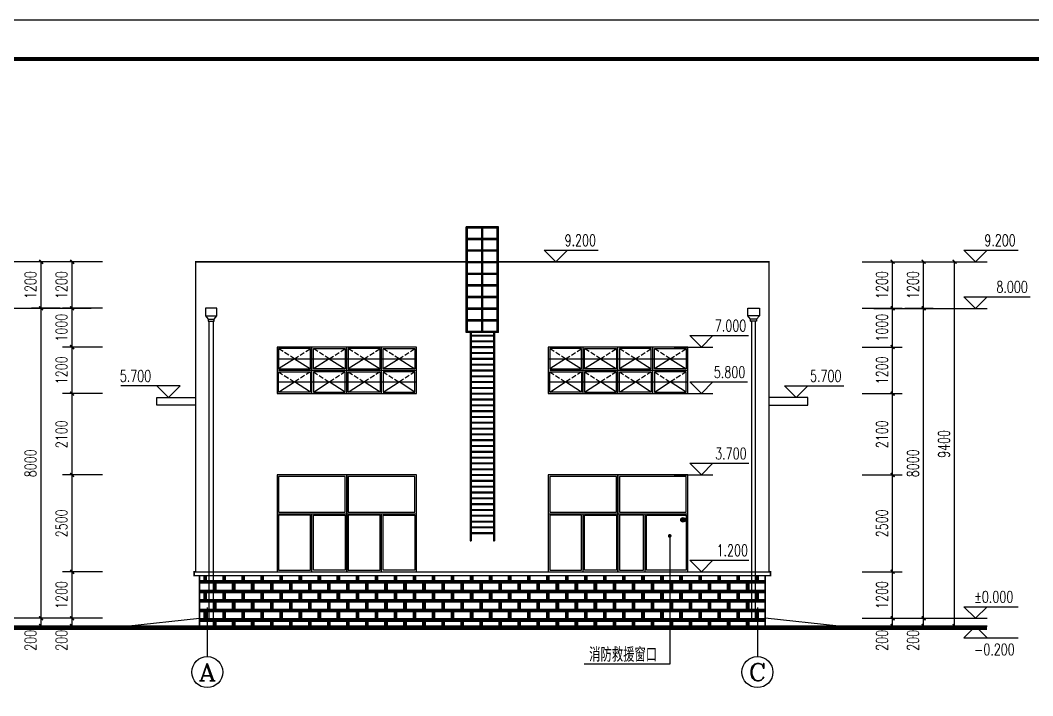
# Model space of a CAD drawing. Extents: x 4678611 to 4812712, y -485691 to -238224.
# Drawn here: x 4721883 to 4748018, y -443725 to -426291 of the extents above; entities that cross this region are included whole.
import ezdxf
from ezdxf.enums import TextEntityAlignment as Align

# ---------------------------------------------------------------- set-up
doc = ezdxf.new("R2010")
doc.units = 0
doc.header["$LTSCALE"] = 1000
doc.header["$MEASUREMENT"] = 0
doc.linetypes.add('DASH', pattern=[0.35, 0.25, -0.1])
doc.layers.get('0').update_dxf_attribs({"linetype": 'CONTINUOUS'})
doc.layers.get('Defpoints').update_dxf_attribs({"linetype": 'CONTINUOUS'})
doc.layers.add('_0', color=7, linetype='CONTINUOUS', lineweight=25)
for name, color, linetype in [('AXIS', 3, 'CONTINUOUS'), ('AXIS_TEXT', 7, 'CONTINUOUS'), ('DIM_ELEV', 3, 'CONTINUOUS'), ('DIM_LEAD', 3, 'CONTINUOUS'), ('E_STRM', 7, 'CONTINUOUS'), ('PUB_DIM', 3, 'CONTINUOUS'), ('PUB_HATCH', 8, 'CONTINUOUS'), ('PUB_TEXT', 7, 'CONTINUOUS'), ('PUB_TITLE', 4, 'CONTINUOUS'), ('WINDOW', 4, 'CONTINUOUS'), ('填充', 251, 'CONTINUOUS')]:
    doc.layers.add(name, color=color, linetype=linetype)
doc.styles.add('_HZTXT', font='txt.shx', dxfattribs={"width": 0.8, "bigfont": 'HZTXT.shx'})
doc.styles.add('_TCH_AXIS', font='COMPLEX', dxfattribs={"bigfont": 'GBCBIG'})
doc.styles.add('_TCH_DIM', font='SIMPLEX', dxfattribs={"bigfont": 'GBCBIG'})
doc.styles.add('_TCH_DIM_T3', font='SIMPLEX', dxfattribs={"width": 0.705882, "bigfont": 'GBCBIG'})
doc.dimstyles.new('_TCH_ARCH&&100', dxfattribs={"dimtxt": 297.5, "dimasz": 100, "dimexe": 250, "dimexo": 300, "dimgap": 126.25, "dimtad": 1, "dimdec": 0, "dimzin": 0, "dimdsep": 46, "dimtxsty": '_TCH_DIM_T3', "dimblk": 'ARCHTICK', "dimcen": 0.09, "dimclrt": 7, "dimazin": 2, "dimtfac": 1, "dimtdec": 0, "dimtix": 1, "dimtmove": 2, "dimatfit": 3, "dimfxl": 0, "dimtolj": 1, "dimtzin": 0, "dimarcsym": 0})

# ---------------------------------------------------------------- blocks, each defined once
blk = doc.blocks.new('_ArchTick')
at = {"color": 0, "linetype": 'ByBlock', "const_width": 0.4}
blk.add_lwpolyline([(-0.5, -0.5), (0.5, 0.5)], dxfattribs=at)
blk = doc.blocks.new('*D111')
at = {"layer": 'Defpoints', "color": 0}
for p in [(4723222, -432526), (4724310, -432526), (4724310, -433726)]:
    blk.add_point(p, dxfattribs=at)
at = {"layer": 'PUB_DIM', "color": 0, "lineweight": -2}
for p, q in [((4724010, -432526), (4722972, -432526)), ((4723222, -433726), (4723222, -432526)), ((4724010, -433726), (4722972, -433726))]:
    blk.add_line(p, q, dxfattribs=at)
at = {"layer": 'PUB_DIM', "color": 0, "lineweight": -2, "xscale": 100, "yscale": 100, "zscale": 100}
for p, rotation in [((4723222, -432526), 90), ((4723222, -433726), 270)]:
    blk.add_blockref('_ArchTick', p, dxfattribs=dict(at, rotation=rotation))
at = {"layer": 'PUB_DIM', "color": 7, "insert": (4722947, -433126), "char_height": 297.5, "attachment_point": 5, "rotation": 90, "style": '_TCH_DIM_T3'}
blk.add_mtext('\\A1;1200', dxfattribs=at)
blk = doc.blocks.new('*D112')
at = {"layer": 'Defpoints', "color": 0}
for p in [(4723222, -433726), (4724310, -433726), (4724310, -434726)]:
    blk.add_point(p, dxfattribs=at)
at = {"layer": 'PUB_DIM', "color": 0, "lineweight": -2}
for p, q in [((4724010, -433726), (4722972, -433726)), ((4723222, -434726), (4723222, -433726)), ((4724010, -434726), (4722972, -434726))]:
    blk.add_line(p, q, dxfattribs=at)
at = {"layer": 'PUB_DIM', "color": 0, "lineweight": -2, "xscale": 100, "yscale": 100, "zscale": 100}
for p, rotation in [((4723222, -433726), 90), ((4723222, -434726), 270)]:
    blk.add_blockref('_ArchTick', p, dxfattribs=dict(at, rotation=rotation))
at = {"layer": 'PUB_DIM', "color": 7, "insert": (4722947, -434226), "char_height": 297.5, "attachment_point": 5, "rotation": 90, "style": '_TCH_DIM_T3'}
blk.add_mtext('\\A1;1000', dxfattribs=at)
blk = doc.blocks.new('*D113')
at = {"layer": 'Defpoints', "color": 0}
for p in [(4723222, -434726), (4724310, -434726), (4724310, -435927)]:
    blk.add_point(p, dxfattribs=at)
at = {"layer": 'PUB_DIM', "color": 0, "lineweight": -2}
for p, q in [((4724010, -434726), (4722972, -434726)), ((4723222, -435927), (4723222, -434726)), ((4724010, -435927), (4722972, -435927))]:
    blk.add_line(p, q, dxfattribs=at)
at = {"layer": 'PUB_DIM', "color": 0, "lineweight": -2, "xscale": 100, "yscale": 100, "zscale": 100}
for p, rotation in [((4723222, -434726), 90), ((4723222, -435927), 270)]:
    blk.add_blockref('_ArchTick', p, dxfattribs=dict(at, rotation=rotation))
at = {"layer": 'PUB_DIM', "color": 7, "insert": (4722947, -435326), "char_height": 297.5, "attachment_point": 5, "rotation": 90, "style": '_TCH_DIM_T3'}
blk.add_mtext('\\A1;1200', dxfattribs=at)
blk = doc.blocks.new('*D114')
at = {"layer": 'Defpoints', "color": 0}
for p in [(4723222, -435927), (4724310, -435927), (4724310, -438027)]:
    blk.add_point(p, dxfattribs=at)
at = {"layer": 'PUB_DIM', "color": 0, "lineweight": -2}
for p, q in [((4724010, -435927), (4722972, -435927)), ((4723222, -438027), (4723222, -435927)), ((4724010, -438027), (4722972, -438027))]:
    blk.add_line(p, q, dxfattribs=at)
at = {"layer": 'PUB_DIM', "color": 0, "lineweight": -2, "xscale": 100, "yscale": 100, "zscale": 100}
for p, rotation in [((4723222, -435927), 90), ((4723222, -438027), 270)]:
    blk.add_blockref('_ArchTick', p, dxfattribs=dict(at, rotation=rotation))
at = {"layer": 'PUB_DIM', "color": 7, "insert": (4722947, -436977), "char_height": 297.5, "attachment_point": 5, "rotation": 90, "style": '_TCH_DIM_T3'}
blk.add_mtext('\\A1;2100', dxfattribs=at)
blk = doc.blocks.new('*D115')
at = {"layer": 'Defpoints', "color": 0}
for p in [(4723222, -438027), (4724310, -438027), (4724310, -440526)]:
    blk.add_point(p, dxfattribs=at)
at = {"layer": 'PUB_DIM', "color": 0, "lineweight": -2}
for p, q in [((4724010, -438027), (4722972, -438027)), ((4723222, -440526), (4723222, -438027)), ((4724010, -440526), (4722972, -440526))]:
    blk.add_line(p, q, dxfattribs=at)
at = {"layer": 'PUB_DIM', "color": 0, "lineweight": -2, "xscale": 100, "yscale": 100, "zscale": 100}
for p, rotation in [((4723222, -438027), 90), ((4723222, -440526), 270)]:
    blk.add_blockref('_ArchTick', p, dxfattribs=dict(at, rotation=rotation))
at = {"layer": 'PUB_DIM', "color": 7, "insert": (4722947, -439276), "char_height": 297.5, "attachment_point": 5, "rotation": 90, "style": '_TCH_DIM_T3'}
blk.add_mtext('\\A1;2500', dxfattribs=at)
blk = doc.blocks.new('*D116')
at = {"layer": 'Defpoints', "color": 0}
for p in [(4723222, -440526), (4724310, -440526), (4724310, -441726)]:
    blk.add_point(p, dxfattribs=at)
at = {"layer": 'PUB_DIM', "color": 0, "lineweight": -2}
for p, q in [((4724010, -440526), (4722972, -440526)), ((4723222, -441726), (4723222, -440526)), ((4724010, -441726), (4722972, -441726))]:
    blk.add_line(p, q, dxfattribs=at)
at = {"layer": 'PUB_DIM', "color": 0, "lineweight": -2, "xscale": 100, "yscale": 100, "zscale": 100}
for p, rotation in [((4723222, -440526), 90), ((4723222, -441726), 270)]:
    blk.add_blockref('_ArchTick', p, dxfattribs=dict(at, rotation=rotation))
at = {"layer": 'PUB_DIM', "color": 7, "insert": (4722947, -441126), "char_height": 297.5, "attachment_point": 5, "rotation": 90, "style": '_TCH_DIM_T3'}
blk.add_mtext('\\A1;1200', dxfattribs=at)
blk = doc.blocks.new('*D117')
at = {"layer": 'Defpoints', "color": 0}
for p in [(4723222, -441726), (4724310, -441726), (4724310, -441926)]:
    blk.add_point(p, dxfattribs=at)
at = {"layer": 'PUB_DIM', "color": 0, "lineweight": -2}
for p, q in [((4723222, -441726), (4723222, -441626)), ((4724010, -441726), (4722972, -441726)), ((4724010, -441926), (4722972, -441926)), ((4723222, -441926), (4723222, -441726)), ((4723222, -441926), (4723222, -442026))]:
    blk.add_line(p, q, dxfattribs=at)
at = {"layer": 'PUB_DIM', "color": 0, "lineweight": -2, "xscale": 100, "yscale": 100, "zscale": 100}
for p, rotation in [((4723222, -441726), 270), ((4723222, -441926), 90)]:
    blk.add_blockref('_ArchTick', p, dxfattribs=dict(at, rotation=rotation))
at = {"layer": 'PUB_DIM', "color": 7, "insert": (4722947, -442296), "char_height": 297.5, "attachment_point": 5, "rotation": 90, "style": '_TCH_DIM_T3'}
blk.add_mtext('\\A1;200', dxfattribs=at)
blk = doc.blocks.new('*D118')
at = {"layer": 'Defpoints', "color": 0}
for p in [(4721622, -432526), (4723210, -432526), (4723210, -441926)]:
    blk.add_point(p, dxfattribs=at)
at = {"layer": 'PUB_DIM', "color": 0, "lineweight": -2}
for p, q in [((4722910, -432526), (4721372, -432526)), ((4721622, -441926), (4721622, -432526)), ((4722910, -441926), (4721372, -441926))]:
    blk.add_line(p, q, dxfattribs=at)
at = {"layer": 'PUB_DIM', "color": 0, "lineweight": -2, "xscale": 100, "yscale": 100, "zscale": 100}
for p, rotation in [((4721622, -432526), 90), ((4721622, -441926), 270)]:
    blk.add_blockref('_ArchTick', p, dxfattribs=dict(at, rotation=rotation))
at = {"layer": 'PUB_DIM', "color": 7, "insert": (4721347, -437226), "char_height": 297.5, "attachment_point": 5, "rotation": 90, "style": '_TCH_DIM_T3'}
blk.add_mtext('\\A1;9400', dxfattribs=at)
blk = doc.blocks.new('*D119')
at = {"layer": 'Defpoints', "color": 0}
for p in [(4722422, -432526), (4723210, -432526), (4723210, -433726)]:
    blk.add_point(p, dxfattribs=at)
at = {"layer": 'PUB_DIM', "color": 0, "lineweight": -2}
for p, q in [((4722910, -432526), (4722172, -432526)), ((4722422, -433726), (4722422, -432526)), ((4722910, -433726), (4722172, -433726))]:
    blk.add_line(p, q, dxfattribs=at)
at = {"layer": 'PUB_DIM', "color": 0, "lineweight": -2, "xscale": 100, "yscale": 100, "zscale": 100}
for p, rotation in [((4722422, -432526), 90), ((4722422, -433726), 270)]:
    blk.add_blockref('_ArchTick', p, dxfattribs=dict(at, rotation=rotation))
at = {"layer": 'PUB_DIM', "color": 7, "insert": (4722147, -433126), "char_height": 297.5, "attachment_point": 5, "rotation": 90, "style": '_TCH_DIM_T3'}
blk.add_mtext('\\A1;1200', dxfattribs=at)
blk = doc.blocks.new('*D120')
at = {"layer": 'Defpoints', "color": 0}
for p in [(4722422, -433726), (4723210, -433726), (4723210, -441726)]:
    blk.add_point(p, dxfattribs=at)
at = {"layer": 'PUB_DIM', "color": 0, "lineweight": -2}
for p, q in [((4722910, -433726), (4722172, -433726)), ((4722422, -441726), (4722422, -433726)), ((4722910, -441726), (4722172, -441726))]:
    blk.add_line(p, q, dxfattribs=at)
at = {"layer": 'PUB_DIM', "color": 0, "lineweight": -2, "xscale": 100, "yscale": 100, "zscale": 100}
for p, rotation in [((4722422, -433726), 90), ((4722422, -441726), 270)]:
    blk.add_blockref('_ArchTick', p, dxfattribs=dict(at, rotation=rotation))
at = {"layer": 'PUB_DIM', "color": 7, "insert": (4722147, -437726), "char_height": 297.5, "attachment_point": 5, "rotation": 90, "style": '_TCH_DIM_T3'}
blk.add_mtext('\\A1;8000', dxfattribs=at)
blk = doc.blocks.new('*D121')
at = {"layer": 'Defpoints', "color": 0}
for p in [(4722422, -441726), (4723210, -441726), (4723210, -441926)]:
    blk.add_point(p, dxfattribs=at)
at = {"layer": 'PUB_DIM', "color": 0, "lineweight": -2}
for p, q in [((4722422, -441726), (4722422, -441626)), ((4722910, -441726), (4722172, -441726)), ((4722910, -441926), (4722172, -441926)), ((4722422, -441926), (4722422, -441726)), ((4722422, -441926), (4722422, -442026))]:
    blk.add_line(p, q, dxfattribs=at)
at = {"layer": 'PUB_DIM', "color": 0, "lineweight": -2, "xscale": 100, "yscale": 100, "zscale": 100}
for p, rotation in [((4722422, -441726), 270), ((4722422, -441926), 90)]:
    blk.add_blockref('_ArchTick', p, dxfattribs=dict(at, rotation=rotation))
at = {"layer": 'PUB_DIM', "color": 7, "insert": (4722147, -442296), "char_height": 297.5, "attachment_point": 5, "rotation": 90, "style": '_TCH_DIM_T3'}
blk.add_mtext('\\A1;200', dxfattribs=at)
blk = doc.blocks.new('*D122')
at = {"layer": 'Defpoints', "color": 0}
for p in [(4743313, -432526), (4744401, -432526), (4743313, -433726)]:
    blk.add_point(p, dxfattribs=at)
at = {"layer": 'PUB_DIM', "color": 0, "lineweight": -2}
for p, q in [((4743613, -432526), (4744651, -432526)), ((4744401, -433726), (4744401, -432526)), ((4743613, -433726), (4744651, -433726))]:
    blk.add_line(p, q, dxfattribs=at)
at = {"layer": 'PUB_DIM', "color": 0, "lineweight": -2, "xscale": 100, "yscale": 100, "zscale": 100}
for p, rotation in [((4744401, -432526), 90), ((4744401, -433726), 270)]:
    blk.add_blockref('_ArchTick', p, dxfattribs=dict(at, rotation=rotation))
at = {"layer": 'PUB_DIM', "color": 7, "insert": (4744126, -433126), "char_height": 297.5, "attachment_point": 5, "rotation": 90, "style": '_TCH_DIM_T3'}
blk.add_mtext('\\A1;1200', dxfattribs=at)
blk = doc.blocks.new('*D123')
at = {"layer": 'Defpoints', "color": 0}
for p in [(4743313, -433726), (4744401, -433726), (4743313, -434726)]:
    blk.add_point(p, dxfattribs=at)
at = {"layer": 'PUB_DIM', "color": 0, "lineweight": -2}
for p, q in [((4743613, -433726), (4744651, -433726)), ((4744401, -434726), (4744401, -433726)), ((4743613, -434726), (4744651, -434726))]:
    blk.add_line(p, q, dxfattribs=at)
at = {"layer": 'PUB_DIM', "color": 0, "lineweight": -2, "xscale": 100, "yscale": 100, "zscale": 100}
for p, rotation in [((4744401, -433726), 90), ((4744401, -434726), 270)]:
    blk.add_blockref('_ArchTick', p, dxfattribs=dict(at, rotation=rotation))
at = {"layer": 'PUB_DIM', "color": 7, "insert": (4744126, -434226), "char_height": 297.5, "attachment_point": 5, "rotation": 90, "style": '_TCH_DIM_T3'}
blk.add_mtext('\\A1;1000', dxfattribs=at)
blk = doc.blocks.new('*D124')
at = {"layer": 'Defpoints', "color": 0}
for p in [(4743313, -434726), (4744401, -434726), (4743313, -435927)]:
    blk.add_point(p, dxfattribs=at)
at = {"layer": 'PUB_DIM', "color": 0, "lineweight": -2}
for p, q in [((4743613, -434726), (4744651, -434726)), ((4744401, -435927), (4744401, -434726)), ((4743613, -435927), (4744651, -435927))]:
    blk.add_line(p, q, dxfattribs=at)
at = {"layer": 'PUB_DIM', "color": 0, "lineweight": -2, "xscale": 100, "yscale": 100, "zscale": 100}
for p, rotation in [((4744401, -434726), 90), ((4744401, -435927), 270)]:
    blk.add_blockref('_ArchTick', p, dxfattribs=dict(at, rotation=rotation))
at = {"layer": 'PUB_DIM', "color": 7, "insert": (4744126, -435326), "char_height": 297.5, "attachment_point": 5, "rotation": 90, "style": '_TCH_DIM_T3'}
blk.add_mtext('\\A1;1200', dxfattribs=at)
blk = doc.blocks.new('*D125')
at = {"layer": 'Defpoints', "color": 0}
for p in [(4743313, -435927), (4744401, -435927), (4743313, -438027)]:
    blk.add_point(p, dxfattribs=at)
at = {"layer": 'PUB_DIM', "color": 0, "lineweight": -2}
for p, q in [((4743613, -435927), (4744651, -435927)), ((4744401, -438027), (4744401, -435927)), ((4743613, -438027), (4744651, -438027))]:
    blk.add_line(p, q, dxfattribs=at)
at = {"layer": 'PUB_DIM', "color": 0, "lineweight": -2, "xscale": 100, "yscale": 100, "zscale": 100}
for p, rotation in [((4744401, -435927), 90), ((4744401, -438027), 270)]:
    blk.add_blockref('_ArchTick', p, dxfattribs=dict(at, rotation=rotation))
at = {"layer": 'PUB_DIM', "color": 7, "insert": (4744126, -436977), "char_height": 297.5, "attachment_point": 5, "rotation": 90, "style": '_TCH_DIM_T3'}
blk.add_mtext('\\A1;2100', dxfattribs=at)
blk = doc.blocks.new('*D126')
at = {"layer": 'Defpoints', "color": 0}
for p in [(4743313, -438027), (4744401, -438027), (4743313, -440526)]:
    blk.add_point(p, dxfattribs=at)
at = {"layer": 'PUB_DIM', "color": 0, "lineweight": -2}
for p, q in [((4743613, -438027), (4744651, -438027)), ((4744401, -440526), (4744401, -438027)), ((4743613, -440526), (4744651, -440526))]:
    blk.add_line(p, q, dxfattribs=at)
at = {"layer": 'PUB_DIM', "color": 0, "lineweight": -2, "xscale": 100, "yscale": 100, "zscale": 100}
for p, rotation in [((4744401, -438027), 90), ((4744401, -440526), 270)]:
    blk.add_blockref('_ArchTick', p, dxfattribs=dict(at, rotation=rotation))
at = {"layer": 'PUB_DIM', "color": 7, "insert": (4744126, -439276), "char_height": 297.5, "attachment_point": 5, "rotation": 90, "style": '_TCH_DIM_T3'}
blk.add_mtext('\\A1;2500', dxfattribs=at)
blk = doc.blocks.new('*D127')
at = {"layer": 'Defpoints', "color": 0}
for p in [(4743313, -440526), (4744401, -440526), (4743313, -441726)]:
    blk.add_point(p, dxfattribs=at)
at = {"layer": 'PUB_DIM', "color": 0, "lineweight": -2}
for p, q in [((4743613, -440526), (4744651, -440526)), ((4744401, -441726), (4744401, -440526)), ((4743613, -441726), (4744651, -441726))]:
    blk.add_line(p, q, dxfattribs=at)
at = {"layer": 'PUB_DIM', "color": 0, "lineweight": -2, "xscale": 100, "yscale": 100, "zscale": 100}
for p, rotation in [((4744401, -440526), 90), ((4744401, -441726), 270)]:
    blk.add_blockref('_ArchTick', p, dxfattribs=dict(at, rotation=rotation))
at = {"layer": 'PUB_DIM', "color": 7, "insert": (4744126, -441126), "char_height": 297.5, "attachment_point": 5, "rotation": 90, "style": '_TCH_DIM_T3'}
blk.add_mtext('\\A1;1200', dxfattribs=at)
blk = doc.blocks.new('*D128')
at = {"layer": 'Defpoints', "color": 0}
for p in [(4743313, -441726), (4743313, -441926), (4744401, -441726)]:
    blk.add_point(p, dxfattribs=at)
at = {"layer": 'PUB_DIM', "color": 0, "lineweight": -2}
for p, q in [((4744401, -441726), (4744401, -441626)), ((4743613, -441726), (4744651, -441726)), ((4743613, -441926), (4744651, -441926)), ((4744401, -441926), (4744401, -441726)), ((4744401, -441926), (4744401, -442026))]:
    blk.add_line(p, q, dxfattribs=at)
at = {"layer": 'PUB_DIM', "color": 0, "lineweight": -2, "xscale": 100, "yscale": 100, "zscale": 100}
for p, rotation in [((4744401, -441726), 270), ((4744401, -441926), 90)]:
    blk.add_blockref('_ArchTick', p, dxfattribs=dict(at, rotation=rotation))
at = {"layer": 'PUB_DIM', "color": 7, "insert": (4744126, -442296), "char_height": 297.5, "attachment_point": 5, "rotation": 90, "style": '_TCH_DIM_T3'}
blk.add_mtext('\\A1;200', dxfattribs=at)
blk = doc.blocks.new('*D129')
at = {"layer": 'Defpoints', "color": 0}
for p in [(4744413, -432526), (4746001, -432526), (4744413, -441926)]:
    blk.add_point(p, dxfattribs=at)
at = {"layer": 'PUB_DIM', "color": 0, "lineweight": -2}
for p, q in [((4744713, -432526), (4746251, -432526)), ((4746001, -441926), (4746001, -432526)), ((4744713, -441926), (4746251, -441926))]:
    blk.add_line(p, q, dxfattribs=at)
at = {"layer": 'PUB_DIM', "color": 0, "lineweight": -2, "xscale": 100, "yscale": 100, "zscale": 100}
for p, rotation in [((4746001, -432526), 90), ((4746001, -441926), 270)]:
    blk.add_blockref('_ArchTick', p, dxfattribs=dict(at, rotation=rotation))
at = {"layer": 'PUB_DIM', "color": 7, "insert": (4745726, -437226), "char_height": 297.5, "attachment_point": 5, "rotation": 90, "style": '_TCH_DIM_T3'}
blk.add_mtext('\\A1;9400', dxfattribs=at)
blk = doc.blocks.new('*D130')
at = {"layer": 'Defpoints', "color": 0}
for p in [(4744413, -432526), (4745201, -432526), (4744413, -433726)]:
    blk.add_point(p, dxfattribs=at)
at = {"layer": 'PUB_DIM', "color": 0, "lineweight": -2}
for p, q in [((4744713, -432526), (4745451, -432526)), ((4745201, -433726), (4745201, -432526)), ((4744713, -433726), (4745451, -433726))]:
    blk.add_line(p, q, dxfattribs=at)
at = {"layer": 'PUB_DIM', "color": 0, "lineweight": -2, "xscale": 100, "yscale": 100, "zscale": 100}
for p, rotation in [((4745201, -432526), 90), ((4745201, -433726), 270)]:
    blk.add_blockref('_ArchTick', p, dxfattribs=dict(at, rotation=rotation))
at = {"layer": 'PUB_DIM', "color": 7, "insert": (4744926, -433126), "char_height": 297.5, "attachment_point": 5, "rotation": 90, "style": '_TCH_DIM_T3'}
blk.add_mtext('\\A1;1200', dxfattribs=at)
blk = doc.blocks.new('*D131')
at = {"layer": 'Defpoints', "color": 0}
for p in [(4744413, -433726), (4745201, -433726), (4744413, -441726)]:
    blk.add_point(p, dxfattribs=at)
at = {"layer": 'PUB_DIM', "color": 0, "lineweight": -2}
for p, q in [((4744713, -433726), (4745451, -433726)), ((4745201, -441726), (4745201, -433726)), ((4744713, -441726), (4745451, -441726))]:
    blk.add_line(p, q, dxfattribs=at)
at = {"layer": 'PUB_DIM', "color": 0, "lineweight": -2, "xscale": 100, "yscale": 100, "zscale": 100}
for p, rotation in [((4745201, -433726), 90), ((4745201, -441726), 270)]:
    blk.add_blockref('_ArchTick', p, dxfattribs=dict(at, rotation=rotation))
at = {"layer": 'PUB_DIM', "color": 7, "insert": (4744926, -437726), "char_height": 297.5, "attachment_point": 5, "rotation": 90, "style": '_TCH_DIM_T3'}
blk.add_mtext('\\A1;8000', dxfattribs=at)
blk = doc.blocks.new('*D132')
at = {"layer": 'Defpoints', "color": 0}
for p in [(4744413, -441726), (4744413, -441926), (4745201, -441726)]:
    blk.add_point(p, dxfattribs=at)
at = {"layer": 'PUB_DIM', "color": 0, "lineweight": -2}
for p, q in [((4745201, -441726), (4745201, -441626)), ((4744713, -441726), (4745451, -441726)), ((4744713, -441926), (4745451, -441926)), ((4745201, -441926), (4745201, -441726)), ((4745201, -441926), (4745201, -442026))]:
    blk.add_line(p, q, dxfattribs=at)
at = {"layer": 'PUB_DIM', "color": 0, "lineweight": -2, "xscale": 100, "yscale": 100, "zscale": 100}
for p, rotation in [((4745201, -441726), 270), ((4745201, -441926), 90)]:
    blk.add_blockref('_ArchTick', p, dxfattribs=dict(at, rotation=rotation))
at = {"layer": 'PUB_DIM', "color": 7, "insert": (4744926, -442296), "char_height": 297.5, "attachment_point": 5, "rotation": 90, "style": '_TCH_DIM_T3'}
blk.add_mtext('\\A1;200', dxfattribs=at)
blk = doc.blocks.new('_RAINH')
blk.add_lwpolyline([(-150, 0), (-150, -200), (150, -200), (150, 0)], close=True)
for points in [[(-150, -200), (-75, -280), (75, -280), (150, -200)], [(-75, -280), (-75, -330), (75, -330), (75, -280)]]:
    blk.add_lwpolyline(points)
blk = doc.blocks.new('C-3015')
at = {"layer": 'PUB_HATCH', "linetype": 'DASH', "ltscale": 0.5}
for p, q in [((733687, 126065), (733277, 126325)), ((733687, 126065), (734097, 126325)), ((734587, 126065), (734177, 126325)), ((734587, 126065), (734997, 126325)), ((735487, 126065), (735077, 126325)), ((735487, 126065), (735897, 126325)), ((736387, 126065), (735977, 126325)), ((736387, 126065), (736797, 126325)), ((733277, 125725), (733687, 125465)), ((734097, 125725), (733687, 125465)), ((734177, 125725), (734587, 125465)), ((734997, 125725), (734587, 125465)), ((735077, 125725), (735487, 125465)), ((735897, 125725), (735487, 125465)), ((735977, 125725), (736387, 125465)), ((736797, 125725), (736387, 125465))]:
    blk.add_line(p, q, dxfattribs=at)
at = {"layer": 'PUB_HATCH'}
for p, q in [((736837, 126065), (733237, 126065)), ((733687, 126065), (733277, 125805)), ((733687, 126065), (734097, 125805)), ((734587, 126065), (734177, 125805)), ((734587, 126065), (734997, 125805)), ((735487, 126065), (735077, 125805)), ((735487, 126065), (735897, 125805)), ((736387, 126065), (735977, 125805)), ((736387, 126065), (736797, 125805)), ((736837, 125465), (733237, 125465)), ((733277, 125205), (733687, 125465)), ((734097, 125205), (733687, 125465)), ((734177, 125205), (734587, 125465)), ((734997, 125205), (734587, 125465)), ((735077, 125205), (735487, 125465)), ((735897, 125205), (735487, 125465)), ((735977, 125205), (736387, 125465)), ((736797, 125205), (736387, 125465))]:
    blk.add_line(p, q, dxfattribs=at)
at = {"layer": 'WINDOW', "color": 160}
for p, q in [((734137, 125165), (734137, 126365)), ((735037, 125165), (735037, 126365)), ((735937, 125165), (735937, 126365)), ((736797, 125765), (733237, 125765))]:
    blk.add_line(p, q, dxfattribs=at)
for points in [[(733237, 126365), (736837, 126365), (736837, 125165), (733237, 125165)], [(734097, 126325), (733277, 126325), (733277, 125805), (734097, 125805)], [(734177, 126325), (734997, 126325), (734997, 125805), (734177, 125805)], [(735897, 126325), (735077, 126325), (735077, 125805), (735897, 125805)], [(735977, 126325), (736797, 126325), (736797, 125805), (735977, 125805)], [(734097, 125205), (733277, 125205), (733277, 125725), (734097, 125725)], [(734177, 125205), (734997, 125205), (734997, 125725), (734177, 125725)], [(735897, 125205), (735077, 125205), (735077, 125725), (735897, 125725)], [(735977, 125205), (736797, 125205), (736797, 125725), (735977, 125725)]]:
    blk.add_lwpolyline(points, close=True, dxfattribs=at)

msp = doc.modelspace()

# ---------------------------------------------------------------- hatches: boundary and pattern name
at = {"layer": '_0'}
msp.add_hatch(color=0, dxfattribs=at).paths.add_polyline_path([(4738941.3, -439185.2, -1), (4739041.3, -439185.2, -1)])
at = {"layer": '填充', "linetype": 'ByBlock', "lineweight": 100}
h = msp.add_hatch(dxfattribs=at)
h.set_pattern_fill('AR-B816C', color=256, scale=200)
h.set_pattern_definition([(0, (-6499265.55, 301693.9), (245.692378, 245.692378), [479.867928, -11.51682]), (0, (-6499511.24, 301705.42), (245.692378, 245.692378), [479.867928, -11.51682]), (90, (-6499265.55, 301693.9), (-245.692378, 245.692378), [-257.20918, 234.175548]), (90, (-6499277.07, 301693.9), (-245.692378, 245.692378), [-257.20918, 234.175548])])
h.paths.add_polyline_path([(4741111.5, -441926.4), (4741111.5, -440626.4), (4726511.5, -440626.4), (4726511.5, -441926.4)])

# ---------------------------------------------------------------- linework, layer by layer
at = {"color": 8}
for p, q in [((4733396.5, -434353.9), (4733396.5, -431623.9)), ((4734226.5, -431623.9), (4733396.5, -431623.9)), ((4734226.5, -431653.9), (4733396.5, -431653.9)), ((4733426.5, -431923.9), (4733426.5, -431653.9)), ((4733796.5, -431923.9), (4733796.5, -431653.9)), ((4733826.5, -431923.9), (4733826.5, -431653.9)), ((4734196.5, -431923.9), (4734196.5, -431653.9)), ((4734226.5, -434353.9), (4734226.5, -431623.9)), ((4734226.5, -431923.9), (4733396.5, -431923.9)), ((4734226.5, -431953.9), (4733396.5, -431953.9)), ((4733426.5, -432223.9), (4733426.5, -431953.9)), ((4733796.5, -432223.9), (4733796.5, -431953.9)), ((4733826.5, -432223.9), (4733826.5, -431953.9)), ((4734196.5, -432223.9), (4734196.5, -431953.9)), ((4734226.5, -432223.9), (4733396.5, -432223.9)), ((4734226.5, -432253.9), (4733396.5, -432253.9)), ((4733426.5, -432523.9), (4733426.5, -432253.9)), ((4733796.5, -432523.9), (4733796.5, -432253.9)), ((4733826.5, -432523.9), (4733826.5, -432253.9)), ((4734196.5, -432523.9), (4734196.5, -432253.9)), ((4734226.5, -432523.9), (4733396.5, -432523.9)), ((4734226.5, -432553.9), (4733396.5, -432553.9)), ((4733426.5, -432823.9), (4733426.5, -432553.9)), ((4733796.5, -432823.9), (4733796.5, -432553.9)), ((4733826.5, -432823.9), (4733826.5, -432553.9)), ((4734196.5, -432823.9), (4734196.5, -432553.9)), ((4734226.5, -432823.9), (4733396.5, -432823.9)), ((4734226.5, -432853.9), (4733396.5, -432853.9)), ((4733426.5, -433123.9), (4733426.5, -432853.9)), ((4733796.5, -433123.9), (4733796.5, -432853.9)), ((4733826.5, -433123.9), (4733826.5, -432853.9)), ((4734196.5, -433123.9), (4734196.5, -432853.9)), ((4734226.5, -433123.9), (4733396.5, -433123.9)), ((4734226.5, -433153.9), (4733396.5, -433153.9)), ((4733426.5, -433423.9), (4733426.5, -433153.9)), ((4733796.5, -433423.9), (4733796.5, -433153.9)), ((4733826.5, -433423.9), (4733826.5, -433153.9)), ((4734196.5, -433423.9), (4734196.5, -433153.9)), ((4734226.5, -433423.9), (4733396.5, -433423.9)), ((4734226.5, -433453.9), (4733396.5, -433453.9)), ((4733426.5, -433723.9), (4733426.5, -433453.9)), ((4733796.5, -433723.9), (4733796.5, -433453.9)), ((4733826.5, -433723.9), (4733826.5, -433453.9)), ((4734196.5, -433723.9), (4734196.5, -433453.9)), ((4734226.5, -433723.9), (4733396.5, -433723.9)), ((4734226.5, -433753.9), (4733396.5, -433753.9)), ((4733426.5, -434023.9), (4733426.5, -433753.9)), ((4733796.5, -434023.9), (4733796.5, -433753.9)), ((4733826.5, -434023.9), (4733826.5, -433753.9)), ((4734196.5, -434023.9), (4734196.5, -433753.9)), ((4734226.5, -434023.9), (4733396.5, -434023.9)), ((4734226.5, -434053.9), (4733396.5, -434053.9)), ((4733426.5, -434323.9), (4733426.5, -434053.9)), ((4733796.5, -434323.9), (4733796.5, -434053.9)), ((4733826.5, -434323.9), (4733826.5, -434053.9)), ((4734196.5, -434323.9), (4734196.5, -434053.9)), ((4734226.5, -434323.9), (4733396.5, -434323.9)), ((4734226.5, -434353.9), (4733396.5, -434353.9)), ((4733496.5, -434353.9), (4733496.5, -439726.4)), ((4733526.5, -434353.9), (4733526.5, -439726.4)), ((4734096.5, -434353.9), (4734096.5, -439726.4)), ((4734126.5, -434353.9), (4734126.5, -439726.4)), ((4734096.5, -434423.9), (4733526.5, -434423.9)), ((4734096.5, -434443.9), (4733526.5, -434443.9)), ((4734096.5, -434573.9), (4733526.5, -434573.9)), ((4734096.5, -434593.9), (4733526.5, -434593.9)), ((4734096.5, -434723.9), (4733526.5, -434723.9)), ((4734096.5, -434743.9), (4733526.5, -434743.9)), ((4734096.5, -434873.9), (4733526.5, -434873.9)), ((4734096.5, -434893.9), (4733526.5, -434893.9)), ((4734096.5, -435023.9), (4733526.5, -435023.9)), ((4734096.5, -435043.9), (4733526.5, -435043.9)), ((4734096.5, -435173.9), (4733526.5, -435173.9)), ((4734096.5, -435193.9), (4733526.5, -435193.9)), ((4734096.5, -435323.9), (4733526.5, -435323.9)), ((4734096.5, -435343.9), (4733526.5, -435343.9)), ((4734096.5, -435473.9), (4733526.5, -435473.9)), ((4734096.5, -435493.9), (4733526.5, -435493.9)), ((4734096.5, -435623.9), (4733526.5, -435623.9)), ((4734096.5, -435643.9), (4733526.5, -435643.9)), ((4734096.5, -435773.9), (4733526.5, -435773.9)), ((4734096.5, -435793.9), (4733526.5, -435793.9)), ((4734096.5, -435923.9), (4733526.5, -435923.9)), ((4734096.5, -435943.9), (4733526.5, -435943.9)), ((4734096.5, -436073.9), (4733526.5, -436073.9)), ((4734096.5, -436093.9), (4733526.5, -436093.9)), ((4734096.5, -436223.9), (4733526.5, -436223.9)), ((4734096.5, -436243.9), (4733526.5, -436243.9)), ((4734096.5, -436373.9), (4733526.5, -436373.9)), ((4734096.5, -436393.9), (4733526.5, -436393.9)), ((4734096.5, -436523.9), (4733526.5, -436523.9)), ((4734096.5, -436543.9), (4733526.5, -436543.9)), ((4734096.5, -436673.9), (4733526.5, -436673.9)), ((4734096.5, -436693.9), (4733526.5, -436693.9)), ((4734096.5, -436823.9), (4733526.5, -436823.9)), ((4734096.5, -436843.9), (4733526.5, -436843.9)), ((4734096.5, -436973.9), (4733526.5, -436973.9)), ((4734096.5, -436993.9), (4733526.5, -436993.9)), ((4734096.5, -437123.9), (4733526.5, -437123.9)), ((4734096.5, -437143.9), (4733526.5, -437143.9)), ((4734096.5, -437273.9), (4733526.5, -437273.9)), ((4734096.5, -437293.9), (4733526.5, -437293.9)), ((4734096.5, -437423.9), (4733526.5, -437423.9)), ((4734096.5, -437443.9), (4733526.5, -437443.9)), ((4734096.5, -437573.9), (4733526.5, -437573.9)), ((4734096.5, -437593.9), (4733526.5, -437593.9)), ((4734096.5, -437723.9), (4733526.5, -437723.9)), ((4734096.5, -437743.9), (4733526.5, -437743.9)), ((4734096.5, -437873.9), (4733526.5, -437873.9)), ((4734096.5, -437893.9), (4733526.5, -437893.9)), ((4734096.5, -438023.9), (4733526.5, -438023.9)), ((4734096.5, -438023.9), (4733526.5, -438023.9)), ((4734096.5, -438043.9), (4733526.5, -438043.9)), ((4734096.5, -438043.9), (4733526.5, -438043.9)), ((4734096.5, -438173.9), (4733526.5, -438173.9)), ((4734096.5, -438193.9), (4733526.5, -438193.9)), ((4734096.5, -438323.9), (4733526.5, -438323.9)), ((4734096.5, -438343.9), (4733526.5, -438343.9)), ((4734096.5, -438473.9), (4733526.5, -438473.9)), ((4734096.5, -438493.9), (4733526.5, -438493.9)), ((4734096.5, -438623.9), (4733526.5, -438623.9)), ((4734096.5, -438643.9), (4733526.5, -438643.9)), ((4734096.5, -438773.9), (4733526.5, -438773.9)), ((4734096.5, -438793.9), (4733526.5, -438793.9)), ((4734096.5, -438923.9), (4733526.5, -438923.9)), ((4734096.5, -438943.9), (4733526.5, -438943.9)), ((4734096.5, -439073.9), (4733526.5, -439073.9)), ((4734096.5, -439093.9), (4733526.5, -439093.9)), ((4734096.5, -439223.9), (4733526.5, -439223.9)), ((4734096.5, -439243.9), (4733526.5, -439243.9)), ((4734096.5, -439373.9), (4733526.5, -439373.9)), ((4734096.5, -439393.9), (4733526.5, -439393.9)), ((4734096.5, -439523.9), (4733526.5, -439523.9)), ((4734096.5, -439543.9), (4733526.5, -439543.9)), ((4733496.5, -439726.4), (4733526.5, -439726.4)), ((4734096.5, -439726.4), (4734126.5, -439726.4))]:
    msp.add_line(p, q, dxfattribs=at)
for p, q in [((4726761.5, -441726.4), (4726761.5, -434053.9)), ((4726886.5, -434053.9), (4726861.5, -434053.9)), ((4726861.5, -434053.9), (4726861.5, -441726.4)), ((4740736.4, -434053.9), (4740761.4, -434053.9)), ((4740761.4, -434053.9), (4740761.4, -441726.4)), ((4740861.4, -441726.4), (4740861.4, -434053.9))]:
    msp.add_line(p, q)
for points in [[(4726411.5, -436226.4), (4725411.5, -436226.4), (4725411.5, -436026.4), (4726411.5, -436026.4)], [(4741211.5, -436226.4), (4742211.5, -436226.4), (4742211.5, -436026.4), (4741211.5, -436026.4)]]:
    msp.add_lwpolyline(points)
at = {"layer": '_0', "color": 0}
for p, q in [((4726411.5, -440526.4), (4741211.5, -440526.4)), ((4741111.5, -440626.4), (4726511.5, -440626.4)), ((4746839.5, -441926.4), (4720783.4, -441926.4)), ((4724611.5, -441926.4), (4726511.5, -441726.4)), ((4743011.5, -441926.4), (4741111.5, -441726.4))]:
    msp.add_line(p, q, dxfattribs=at)
for points, const_width in [([(4741111.5, -441926.4), (4741111.5, -440626.4), (4741251.5, -440626.4), (4741251.5, -440526.4), (4741211.5, -440526.4), (4741211.5, -432523.9), (4726411.5, -432523.9), (4726411.5, -440526.4), (4726371.5, -440526.4), (4726371.5, -440626.4), (4726511.5, -440626.4), (4726511.5, -441926.4)], 40), ([(4746839.5, -441976.4), (4720783.4, -441976.4)], 100)]:
    msp.add_lwpolyline(points, dxfattribs=dict(at, const_width=const_width))
for radius in [60, 50]:
    msp.add_circle((4738991.3, -439185.2), radius, dxfattribs=at)
at = {"layer": 'AXIS'}
for p, q in [((4738647.4, -439599.1), (4738647.4, -442908.1)), ((4738647.4, -442908.1), (4736442.8, -442908.1))]:
    msp.add_line(p, q, dxfattribs=at)
at = {"layer": 'AXIS', "color": 0}
for p, q in [((4726710.9, -441446.9), (4726710.9, -442715)), ((4740911.5, -441446.9), (4740911.5, -442715))]:
    msp.add_line(p, q, dxfattribs=at)
for centre in [(4726710.9, -443115), (4740911.5, -443115)]:
    msp.add_circle(centre, 400, dxfattribs=at)
at = {"layer": 'DIM_ELEV'}
for p, q in [((4735705.5, -432523.9), (4735405.5, -432223.9)), ((4735405.5, -432223.9), (4736804.4, -432223.9)), ((4735705.5, -432523.9), (4736005.5, -432223.9)), ((4746539.5, -432523.9), (4746239.5, -432223.9)), ((4746239.5, -432223.9), (4747638.4, -432223.9)), ((4746539.5, -432523.9), (4746839.5, -432223.9)), ((4735005.5, -432523.9), (4736005.5, -432523.9)), ((4745839.5, -432523.9), (4746839.5, -432523.9)), ((4746539.5, -433726.4), (4746239.5, -433426.4)), ((4746239.5, -433426.4), (4747950.3, -433426.4)), ((4746539.5, -433726.4), (4746839.5, -433426.4)), ((4745839.5, -433726.4), (4746839.5, -433726.4)), ((4739463.6, -434726.4), (4739163.6, -434426.4)), ((4739163.6, -434426.4), (4740682.6, -434426.4)), ((4739463.6, -434726.4), (4739763.6, -434426.4)), ((4738763.6, -434726.4), (4739763.6, -434726.4)), ((4739463.6, -435926.4), (4739163.6, -435626.4)), ((4739163.6, -435626.4), (4740657.9, -435626.4)), ((4739463.6, -435926.4), (4739763.6, -435626.4)), ((4726011.5, -435726.4), (4724482.7, -435726.4)), ((4725711.5, -436026.4), (4725411.5, -435726.4)), ((4725711.5, -436026.4), (4726011.5, -435726.4)), ((4738763.6, -435926.4), (4739763.6, -435926.4)), ((4741911.5, -436026.4), (4741611.5, -435726.4)), ((4741611.5, -435726.4), (4743140.3, -435726.4)), ((4741911.5, -436026.4), (4742211.5, -435726.4)), ((4739463.6, -438026.4), (4739163.6, -437726.4)), ((4739163.6, -437726.4), (4740692.1, -437726.4)), ((4739463.6, -438026.4), (4739763.6, -437726.4)), ((4738763.6, -438026.4), (4739763.6, -438026.4)), ((4739463.6, -440526.4), (4739163.6, -440226.4)), ((4739163.6, -440226.4), (4740687.8, -440226.4)), ((4739463.6, -440526.4), (4739763.6, -440226.4)), ((4738763.6, -440526.4), (4739763.6, -440526.4)), ((4746539.5, -441726.4), (4746239.5, -441426.4)), ((4746239.5, -441426.4), (4747638.4, -441426.4)), ((4746539.5, -441726.4), (4746839.5, -441426.4)), ((4722212.1, -441726.4), (4720783.4, -441726.4)), ((4745410.8, -441726.4), (4746839.5, -441726.4)), ((4745839.5, -441926.4), (4746839.5, -441926.4)), ((4746539.5, -441926.4), (4746239.5, -442226.4)), ((4746539.5, -441926.4), (4746839.5, -442226.4)), ((4746239.5, -442226.4), (4747638.4, -442226.4))]:
    msp.add_line(p, q, dxfattribs=at)
at = {"layer": 'DIM_LEAD', "const_width": 48}
msp.add_lwpolyline([(4738647.4, -439623.1, -1), (4738647.4, -439575.1, -1)], format="xyb", close=True, dxfattribs=at)
at = {"layer": 'E_STRM'}
for p, q in [((4726861.5, -434053.9), (4726861.5, -441726.4)), ((4740761.4, -434053.9), (4740761.4, -441726.4))]:
    msp.add_line(p, q, dxfattribs=at)
at = {"layer": 'PUB_DIM'}
for p, q in [((4723709.9, -432525.9), (4720783.4, -432525.9)), ((4743913, -432525.9), (4746839.5, -432525.9)), ((4723709.9, -433726.4), (4720783.4, -433726.4)), ((4743913, -433726.4), (4746839.5, -433726.4)), ((4723709.9, -441726.4), (4720783.4, -441726.4)), ((4743913, -441726.4), (4746839.5, -441726.4))]:
    msp.add_line(p, q, dxfattribs=at)
at = {"layer": 'PUB_TITLE', "color": 4}
msp.add_lwpolyline([(4708672.5, -485690.7), (4792772.5, -485690.7), (4792772.5, -426290.7), (4708672.5, -426290.7)], close=True, dxfattribs=at)
at = {"layer": 'PUB_TITLE', "color": 4, "const_width": 100}
msp.add_lwpolyline([(4711172.5, -484690.7), (4791772.5, -484690.7), (4791772.5, -427290.7), (4711172.5, -427290.7)], close=True, dxfattribs=at)
at = {"layer": 'WINDOW', "color": 160}
for p, q in [((4728511.5, -439026.4), (4730311.5, -439026.4)), ((4729411.5, -440526.4), (4729411.5, -439026.4)), ((4730311.5, -439026.4), (4732111.5, -439026.4)), ((4731211.5, -440526.4), (4731211.5, -439026.4)), ((4735511.5, -439026.4), (4737311.5, -439026.4)), ((4736411.5, -440526.4), (4736411.5, -439026.4)), ((4737311.5, -439026.4), (4739111.5, -439026.4)), ((4738011.5, -440526.4), (4738011.5, -439026.4))]:
    msp.add_line(p, q, dxfattribs=at)
for points in [[(4730311.5, -438026.4), (4728511.5, -438026.4), (4728511.5, -440526.4), (4730311.5, -440526.4)], [(4732111.5, -438026.4), (4730311.5, -438026.4), (4730311.5, -440526.4), (4732111.5, -440526.4)], [(4737311.5, -438026.4), (4735511.5, -438026.4), (4735511.5, -440526.4), (4737311.5, -440526.4)], [(4739111.5, -438026.4), (4737311.5, -438026.4), (4737311.5, -440526.4), (4739111.5, -440526.4)], [(4730271.5, -438066.4), (4728551.5, -438066.4), (4728551.5, -438986.4), (4730271.5, -438986.4)], [(4732071.5, -438066.4), (4730351.5, -438066.4), (4730351.5, -438986.4), (4732071.5, -438986.4)], [(4737271.5, -438066.4), (4735551.5, -438066.4), (4735551.5, -438986.4), (4737271.5, -438986.4)], [(4739071.5, -438066.4), (4737351.5, -438066.4), (4737351.5, -438986.4), (4739071.5, -438986.4)], [(4729371.5, -439066.4), (4728551.5, -439066.4), (4728551.5, -440486.4), (4729371.5, -440486.4)], [(4729451.5, -439066.4), (4730271.5, -439066.4), (4730271.5, -440486.4), (4729451.5, -440486.4)], [(4731171.5, -439066.4), (4730351.5, -439066.4), (4730351.5, -440486.4), (4731171.5, -440486.4)], [(4731251.5, -439066.4), (4732071.5, -439066.4), (4732071.5, -440486.4), (4731251.5, -440486.4)], [(4736371.5, -439066.4), (4735551.5, -439066.4), (4735551.5, -440486.4), (4736371.5, -440486.4)], [(4736451.5, -439066.4), (4737271.5, -439066.4), (4737271.5, -440486.4), (4736451.5, -440486.4)], [(4737971.5, -439066.4), (4737351.5, -439066.4), (4737351.5, -440486.4), (4737971.5, -440486.4)], [(4738051.5, -439066.4), (4739071.5, -439066.4), (4739071.5, -440486.4), (4738051.5, -440486.4)]]:
    msp.add_lwpolyline(points, close=True, dxfattribs=at)

# ---------------------------------------------------------------- block references
at = {"xscale": -1}
for p in [(5465348.1, -561091.1), (5472348.1, -561091.1)]:
    msp.add_blockref('C-3015', p, dxfattribs=at)
at = {"layer": 'E_STRM'}
msp.add_blockref('_RAINH', (4726811.5, -433723.9), dxfattribs=at)
at = {"layer": 'E_STRM', "xscale": -1}
msp.add_blockref('_RAINH', (4740811.4, -433723.9), dxfattribs=at)

# ---------------------------------------------------------------- texts
at = {"layer": 'AXIS_TEXT', "color": 0, "style": '_TCH_AXIS'}
for s, width, p, p2 in [('A', 1.166667, (4726484.6, -443341.3), (4726937.1, -443341.3)), ('C', 1.4, (4740685.2, -443341.3), (4741137.7, -443341.3))]:
    msp.add_text(s, height=452.5, dxfattribs=dict(at, width=width)).set_placement(p, p2, align=Align.FIT)
at = {"layer": 'PUB_DIM', "style": '_HZTXT', "width": 0.8}
msp.add_text('消防救援窗口', height=365.69, dxfattribs=at).set_placement((4736567, -442847.9, 3517.8))
at = {"layer": 'PUB_TEXT', "style": '_TCH_DIM', "width": 0.705882}
for s, p in [('9.200', (4735934.4, -432118.9)), ('9.200', (4746768.4, -432118.9)), ('8.000', (4747080.3, -433321.4)), ('7.000', (4739812.6, -434321.4)), ('5.700', (4724452.7, -435621.4)), ('5.800', (4739787.9, -435521.4)), ('5.700', (4742270.3, -435621.4)), ('3.700', (4739822.1, -437621.4)), ('1.200', (4739857.8, -440121.4)), ('%%P0.000', (4746508.4, -441321.4)), ('-0.200', (4746508.4, -442681.4))]:
    msp.add_text(s, height=297.5, dxfattribs=at).set_placement(p)

# ---------------------------------------------------------------- dimensions: what is measured, and where the dimension line sits
at = {"layer": 'PUB_DIM'}
for p1, p2, distance, picture, middle in [((4723209.945, -441926.4222), (4723209.945, -432525.9284), 1587.7287, '*D118', (4721347.2164, -437226.1753)), ((4723209.945, -433726.4222), (4723209.945, -432525.9284), 787.7287, '*D119', (4722147.2164, -433126.1753)), ((4724309.945, -433726.4222), (4724309.945, -432525.9284), 1087.7287, '*D111', (4722947.2164, -433126.1753)), ((4743312.9839, -433726.4222), (4743312.9839, -432525.9284), -1087.7287, '*D122', (4744125.7126, -433126.1753)), ((4744412.9839, -441926.4222), (4744412.9839, -432525.9284), -1587.7287, '*D129', (4745725.7126, -437226.1753)), ((4744412.9839, -433726.4222), (4744412.9839, -432525.9284), -787.7287, '*D130', (4744925.7126, -433126.1753)), ((4723209.9, -441726.4), (4723209.9, -433726.4), 787.7, '*D120', (4722147.2, -437726.4)), ((4724309.9, -434726.4), (4724309.9, -433726.4), 1087.7, '*D112', (4722947.2, -434226.4)), ((4743313, -434726.4), (4743313, -433726.4), -1087.7, '*D123', (4744125.7, -434226.4)), ((4744413, -441726.4), (4744413, -433726.4), -787.7, '*D131', (4744925.7, -437726.4)), ((4724309.9, -435926.5), (4724309.9, -434726.4), 1087.7, '*D113', (4722947.2, -435326.5)), ((4743313, -435926.5), (4743313, -434726.4), -1087.7, '*D124', (4744125.7, -435326.5)), ((4724309.9, -438026.5), (4724309.9, -435926.5), 1087.7, '*D114', (4722947.2, -436976.5)), ((4743313, -438026.5), (4743313, -435926.5), -1087.7, '*D125', (4744125.7, -436976.5)), ((4724309.9, -440526.4), (4724309.9, -438026.5), 1087.7, '*D115', (4722947.2, -439276.5)), ((4743313, -440526.4), (4743313, -438026.5), -1087.7, '*D126', (4744125.7, -439276.5)), ((4724309.9, -441726.4), (4724309.9, -440526.4), 1087.7, '*D116', (4722947.2, -441126.4)), ((4743313, -441726.4), (4743313, -440526.4), -1087.7, '*D127', (4744125.7, -441126.4))]:
    dim = msp.add_aligned_dim(p1=p1, p2=p2, distance=distance, dimstyle='_TCH_ARCH&&100', dxfattribs=at)
    dim.commit()
    dim.dimension.update_dxf_attribs({"geometry": picture, "text_midpoint": middle})
for base, p1, p2, picture, middle in [((4722422.2, -441726.4), (4723209.9, -441926.4), (4723209.9, -441726.4), '*D121', (4722147.2, -442296.4)), ((4723222.2, -441726.4), (4724309.9, -441926.4), (4724309.9, -441726.4), '*D117', (4722947.2, -442296.4)), ((4744400.7, -441726.4), (4743313, -441926.4), (4743313, -441726.4), '*D128', (4744125.7, -442296.4)), ((4745200.7, -441726.4), (4744413, -441926.4), (4744413, -441726.4), '*D132', (4744925.7, -442296.4))]:
    dim = msp.add_linear_dim(base=base, p1=p1, p2=p2, angle=90, dimstyle='_TCH_ARCH&&100', dxfattribs=at)
    dim.commit()
    dim.dimension.update_dxf_attribs({"geometry": picture, "text_midpoint": middle, "dimtype": 129})

doc.saveas('drawing.dxf')
